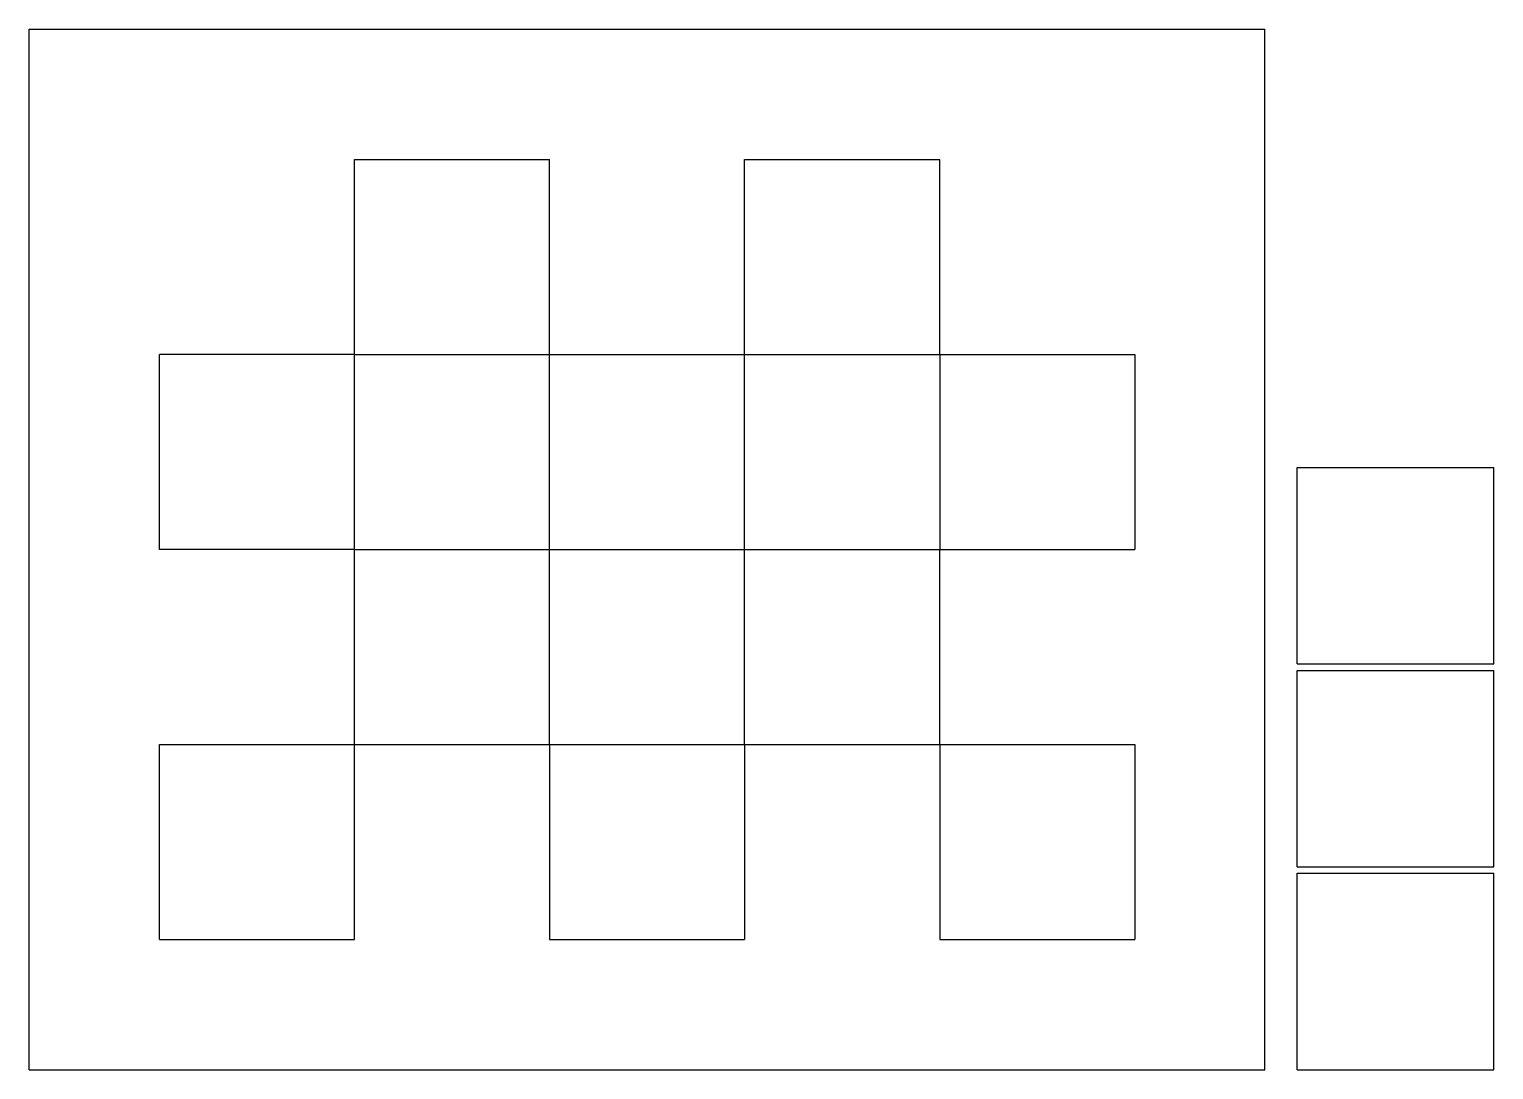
# Model space of a CAD drawing. Extents: x 0 to 225, y 0 to 160.
import ezdxf

# ---------------------------------------------------------------- set-up
doc = ezdxf.new("R2010")
doc.units = 0
doc.layers.add('MODELSKETCH_VISIBLE', color=7, linetype='CONTINUOUS')

msp = doc.modelspace()

# ---------------------------------------------------------------- linework, layer by layer
at = {"layer": 'MODELSKETCH_VISIBLE'}
for p, q in [((0, 0), (0, 160)), ((0, 160), (190, 160)), ((190, 0), (190, 160)), ((50, 110), (50, 140)), ((50, 140), (80, 140)), ((80, 110), (80, 140)), ((110, 110), (110, 140)), ((110, 140), (140, 140)), ((140, 110), (140, 140)), ((50, 110), (20, 110)), ((20, 80), (20, 110)), ((50, 110), (80, 110)), ((50, 80), (50, 110)), ((80, 80), (80, 110)), ((80, 110), (110, 110)), ((110, 110), (140, 110)), ((110, 80), (110, 110)), ((140, 110), (170, 110)), ((140, 110), (140, 80)), ((170, 110), (170, 80)), ((195, 62.4), (195, 92.6)), ((195, 92.6), (225.2, 92.6)), ((225.2, 62.4), (225.2, 92.6)), ((50, 80), (20, 80)), ((50, 50), (50, 80)), ((50, 80), (80, 80)), ((80, 80), (110, 80)), ((80, 50), (80, 80)), ((110, 80), (140, 80)), ((110, 50), (110, 80)), ((140, 50), (140, 80)), ((140, 80), (170, 80)), ((195, 62.4), (225.2, 62.4)), ((195, 61.4), (225.2, 61.4)), ((195, 31.2), (195, 61.4)), ((225.2, 31.2), (225.2, 61.4)), ((20, 50), (50, 50)), ((20, 20), (20, 50)), ((50, 20), (50, 50)), ((50, 50), (80, 50)), ((80, 50), (80, 20)), ((80, 50), (110, 50)), ((110, 50), (110, 20)), ((110, 50), (140, 50)), ((140, 50), (140, 20)), ((140, 50), (170, 50)), ((170, 50), (170, 20)), ((195, 31.2), (225.2, 31.2)), ((195, 30.2), (225.2, 30.2)), ((195, 0), (195, 30.2)), ((225.2, 0), (225.2, 30.2)), ((20, 20), (50, 20)), ((80, 20), (110, 20)), ((140, 20), (170, 20)), ((0, 0), (190, 0)), ((195, 0), (225.2, 0))]:
    msp.add_line(p, q, dxfattribs=at)

doc.saveas('drawing.dxf')
